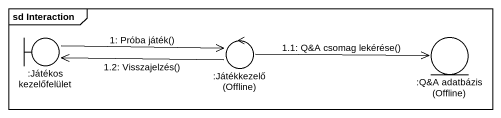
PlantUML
@startuml
mainframe sd Interaction
boundary ":Játékos kezelőfelület" as Játékos_kezelőfelület
control ":Játékkezelő (Offline)" as Játékkezelő_Offline
entity ":Q&A adatbázis (Offline)" as Q_A_adatbázis_Offline
Játékos_kezelőfelület -right-> Játékkezelő_Offline : 1: Próba játék()
Játékkezelő_Offline -right-> Q_A_adatbázis_Offline : 1.1: Q&A csomag lekérése()
Játékkezelő_Offline -left-> Játékos_kezelőfelület : 1.2: Visszajelzés()
@enduml
